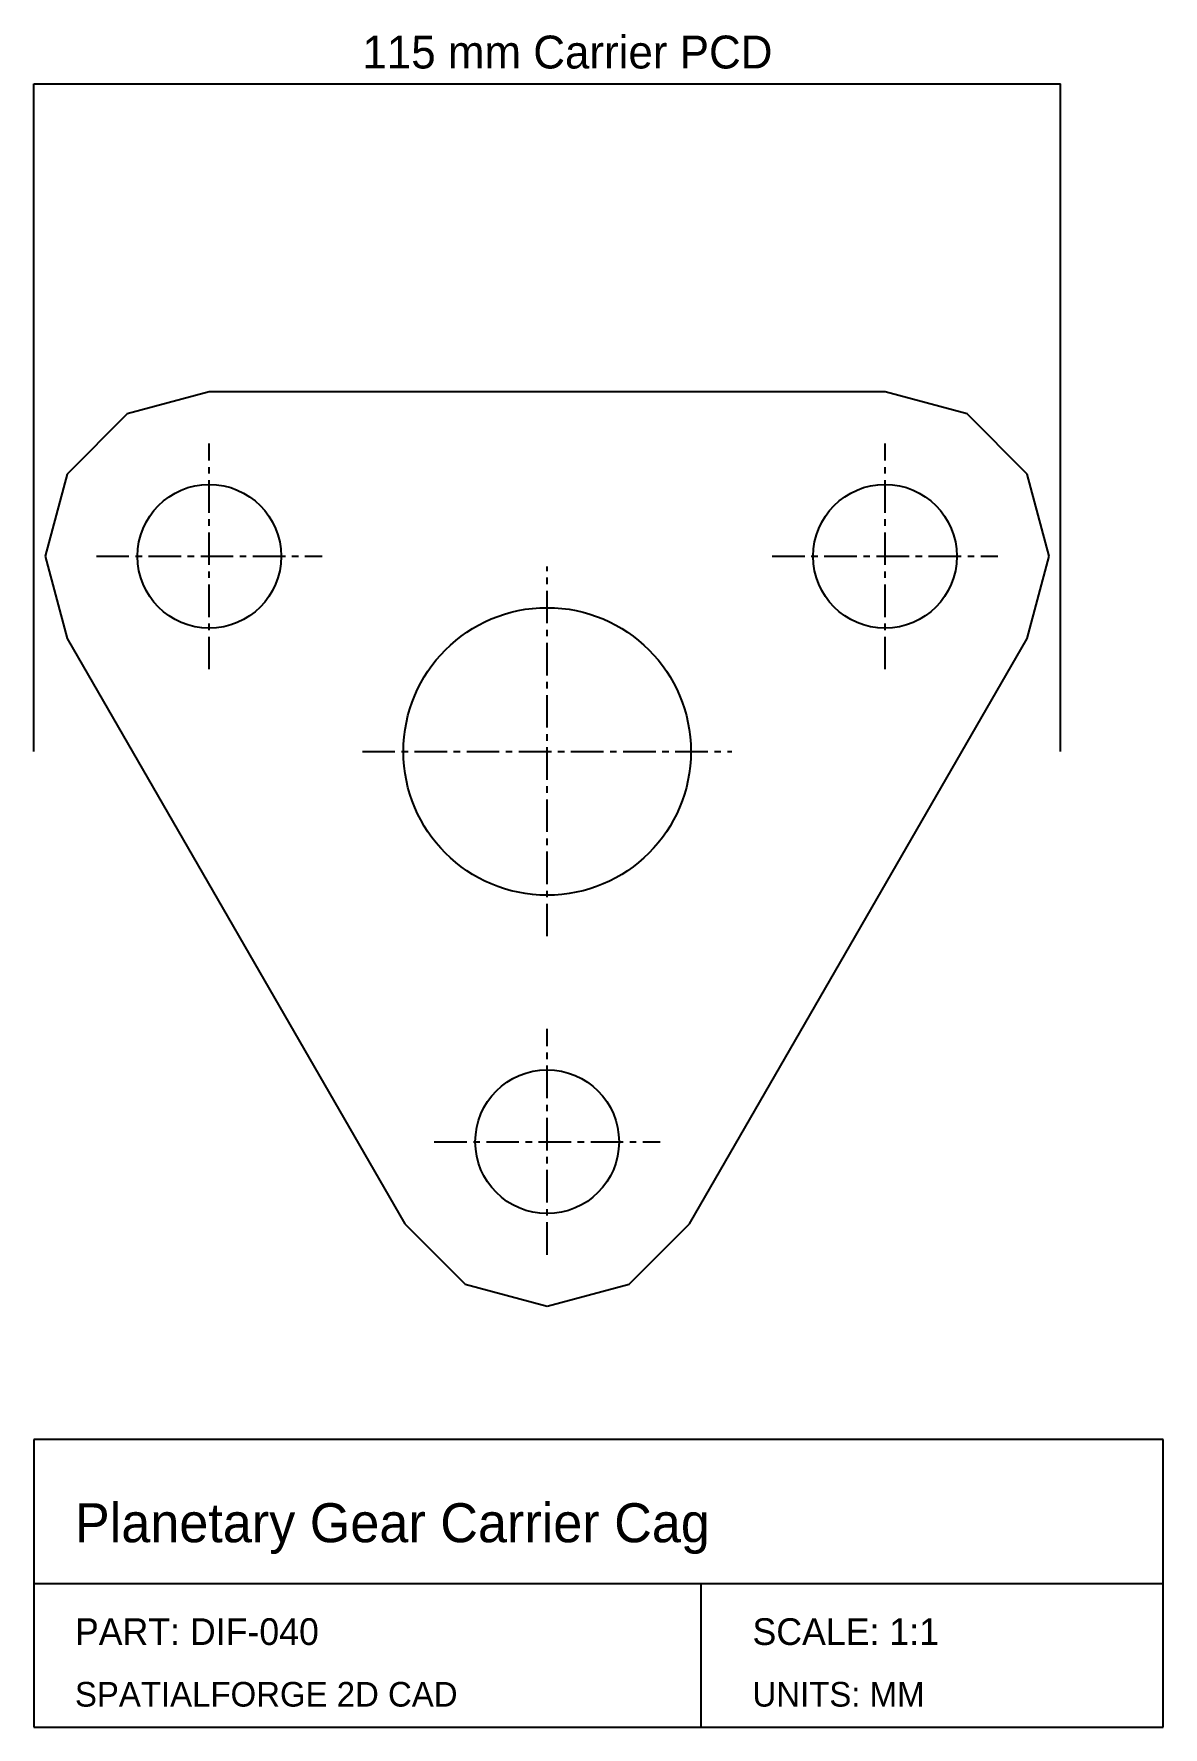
# Model space of a CAD drawing. Header units: millimetres. Extents: x 15 to 125, y -30 to 135.
import ezdxf

# ---------------------------------------------------------------- set-up
doc = ezdxf.new("R2010")
doc.units = ezdxf.units.MM
doc.linetypes.add('CENTER', pattern=[5.08, 3.175, -0.635, 0.635, -0.635])
for name, color, linetype in [('CENTER', 1, 'CENTER'), ('DIM', 3, 'CONTINUOUS'), ('TITLE', 5, 'CONTINUOUS'), ('VISIBLE', 7, 'CONTINUOUS')]:
    doc.layers.add(name, color=color, linetype=linetype)

msp = doc.modelspace()

# ---------------------------------------------------------------- linework, layer by layer
at = {"layer": 'CENTER', "linetype": 'CENTER'}
for p, q in [((32.09, 73), (32.09, 95)), ((97.91, 73), (97.91, 95)), ((21.09, 84), (43.09, 84)), ((65, 47), (65, 83)), ((86.91, 84), (108.91, 84)), ((47, 65), (83, 65)), ((65, 16), (65, 38)), ((54, 27), (76, 27))]:
    msp.add_line(p, q, dxfattribs=at)
at = {"layer": 'DIM'}
for p, q in [((15, 65), (15, 130)), ((15, 130), (115, 130)), ((115, 65), (115, 130))]:
    msp.add_line(p, q, dxfattribs=at)
at = {"layer": 'TITLE', "linetype": 'CONTINUOUS'}
for p, q in [((125, -2), (15, -2)), ((15, -2), (15, -30)), ((125, -30), (125, -2)), ((15, -30), (125, -30))]:
    msp.add_line(p, q, dxfattribs=at)
at = {"layer": 'TITLE'}
for p, q in [((15, -16), (125, -16)), ((80, -30), (80, -16))]:
    msp.add_line(p, q, dxfattribs=at)
at = {"layer": 'VISIBLE', "linetype": 'CONTINUOUS'}
for p, q in [((32.09, 100), (24.09, 97.86)), ((97.91, 100), (32.09, 100)), ((105.91, 97.86), (97.91, 100)), ((24.09, 97.86), (18.23, 92)), ((111.77, 92), (105.91, 97.86)), ((18.23, 92), (16.09, 84)), ((113.91, 84), (111.77, 92)), ((16.09, 84), (18.23, 76)), ((111.77, 76), (113.91, 84)), ((18.23, 76), (51.14, 19)), ((78.86, 19), (111.77, 76)), ((51.14, 19), (57, 13.14)), ((73, 13.14), (78.86, 19)), ((57, 13.14), (65, 11)), ((65, 11), (73, 13.14))]:
    msp.add_line(p, q, dxfattribs=at)
at = {"layer": 'VISIBLE'}
for centre, radius in [((32.09, 84), 7), ((97.91, 84), 7), ((65, 65), 14), ((65, 27), 7)]:
    msp.add_circle(centre, radius, dxfattribs=at)

# ---------------------------------------------------------------- texts
at = {"layer": 'DIM'}
msp.add_text('115 mm Carrier PCD', height=3.2, dxfattribs=at).set_placement((47, 131.5))
at = {"layer": 'TITLE'}
for s, height, p in [('Planetary Gear Carrier Cag', 3.8, (19, -12)), ('PART: DIF-040', 2.6, (19, -22)), ('SCALE: 1:1', 2.6, (85, -22)), ('SPATIALFORGE 2D CAD', 2.4, (19, -28)), ('UNITS: MM', 2.4, (85, -28))]:
    msp.add_text(s, height=height, dxfattribs=at).set_placement(p)

doc.saveas('drawing.dxf')
